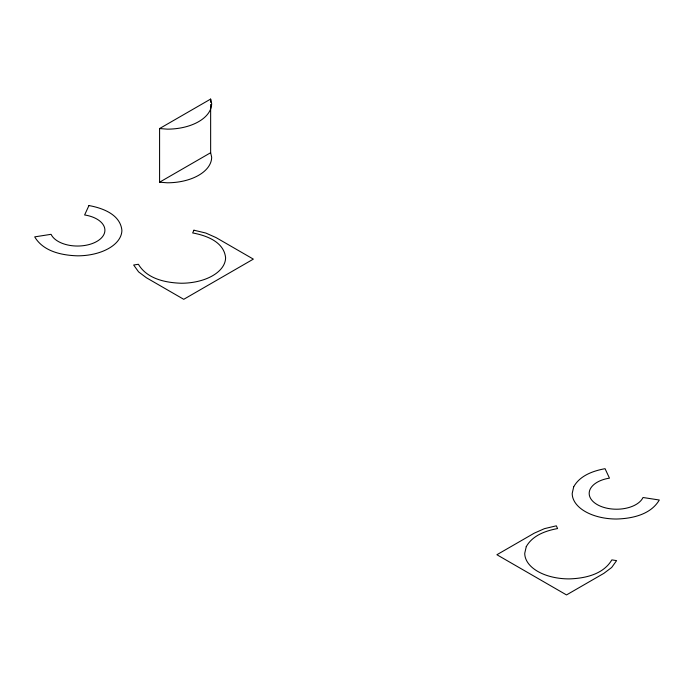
<?xml version="1.0" encoding="UTF-8"?>
<svg xmlns="http://www.w3.org/2000/svg" width="694" height="694" viewBox="0 0 694 694"><rect width="100%" height="100%" fill="white"/><g stroke="black" fill="none" stroke-linecap="round" stroke-linejoin="round"><path stroke-width="1.04" d="M210.646 104.447L210.646 152.723L211.661 157.182A44.355 25.609 0 0 1 167.306 182.791L159.585 182.201L159.585 128.555L210.646 99.077L211.661 103.536A44.355 25.609 0 0 1 167.306 129.145L159.585 128.555M159.585 182.201L210.646 152.723M210.646 99.077L210.646 102.296M526.252 546.664L524.742 553.292A44.355 25.609 0 0 0 569.097 578.9C584.825 578.449 603.268 574.502 611.839 559.885L616.593 560.622L611.683 567.475L603.858 573.357L566.512 594.923L496.904 554.732L534.25 533.174L544.443 528.654L556.319 525.818L557.594 528.559C545.597 530.78 532.532 535.404 526.252 546.664M573.712 486.78L572.203 493.417A44.355 25.609 0 0 0 616.558 519.025C632.286 518.565 650.729 514.618 659.3 500.01L643 497.503A27.378 15.806 0 0 1 597.196 504.59A27.378 15.806 0 0 1 609.471 478.149L605.047 468.684C593.058 470.905 579.984 475.529 573.712 486.78M88.953 205.554L84.616 214.967A27.378 15.806 0 0 1 96.891 241.408A27.378 15.806 0 0 1 51.087 234.32L34.7 236.871C43.28 251.488 61.818 255.34 77.528 255.834A44.355 25.609 0 0 0 121.884 230.226C120.201 214.377 102.504 208.027 88.953 205.554M193.938 230.208L192.663 232.95C206.222 235.422 223.91 241.772 225.593 257.63A44.355 25.609 0 0 1 181.238 283.239C165.528 282.736 146.998 278.884 138.41 264.275L133.656 265.013L138.574 271.866L146.391 277.747L183.745 299.314L253.345 259.122L215.999 237.565L205.806 233.045L193.938 230.208"/></g></svg>
